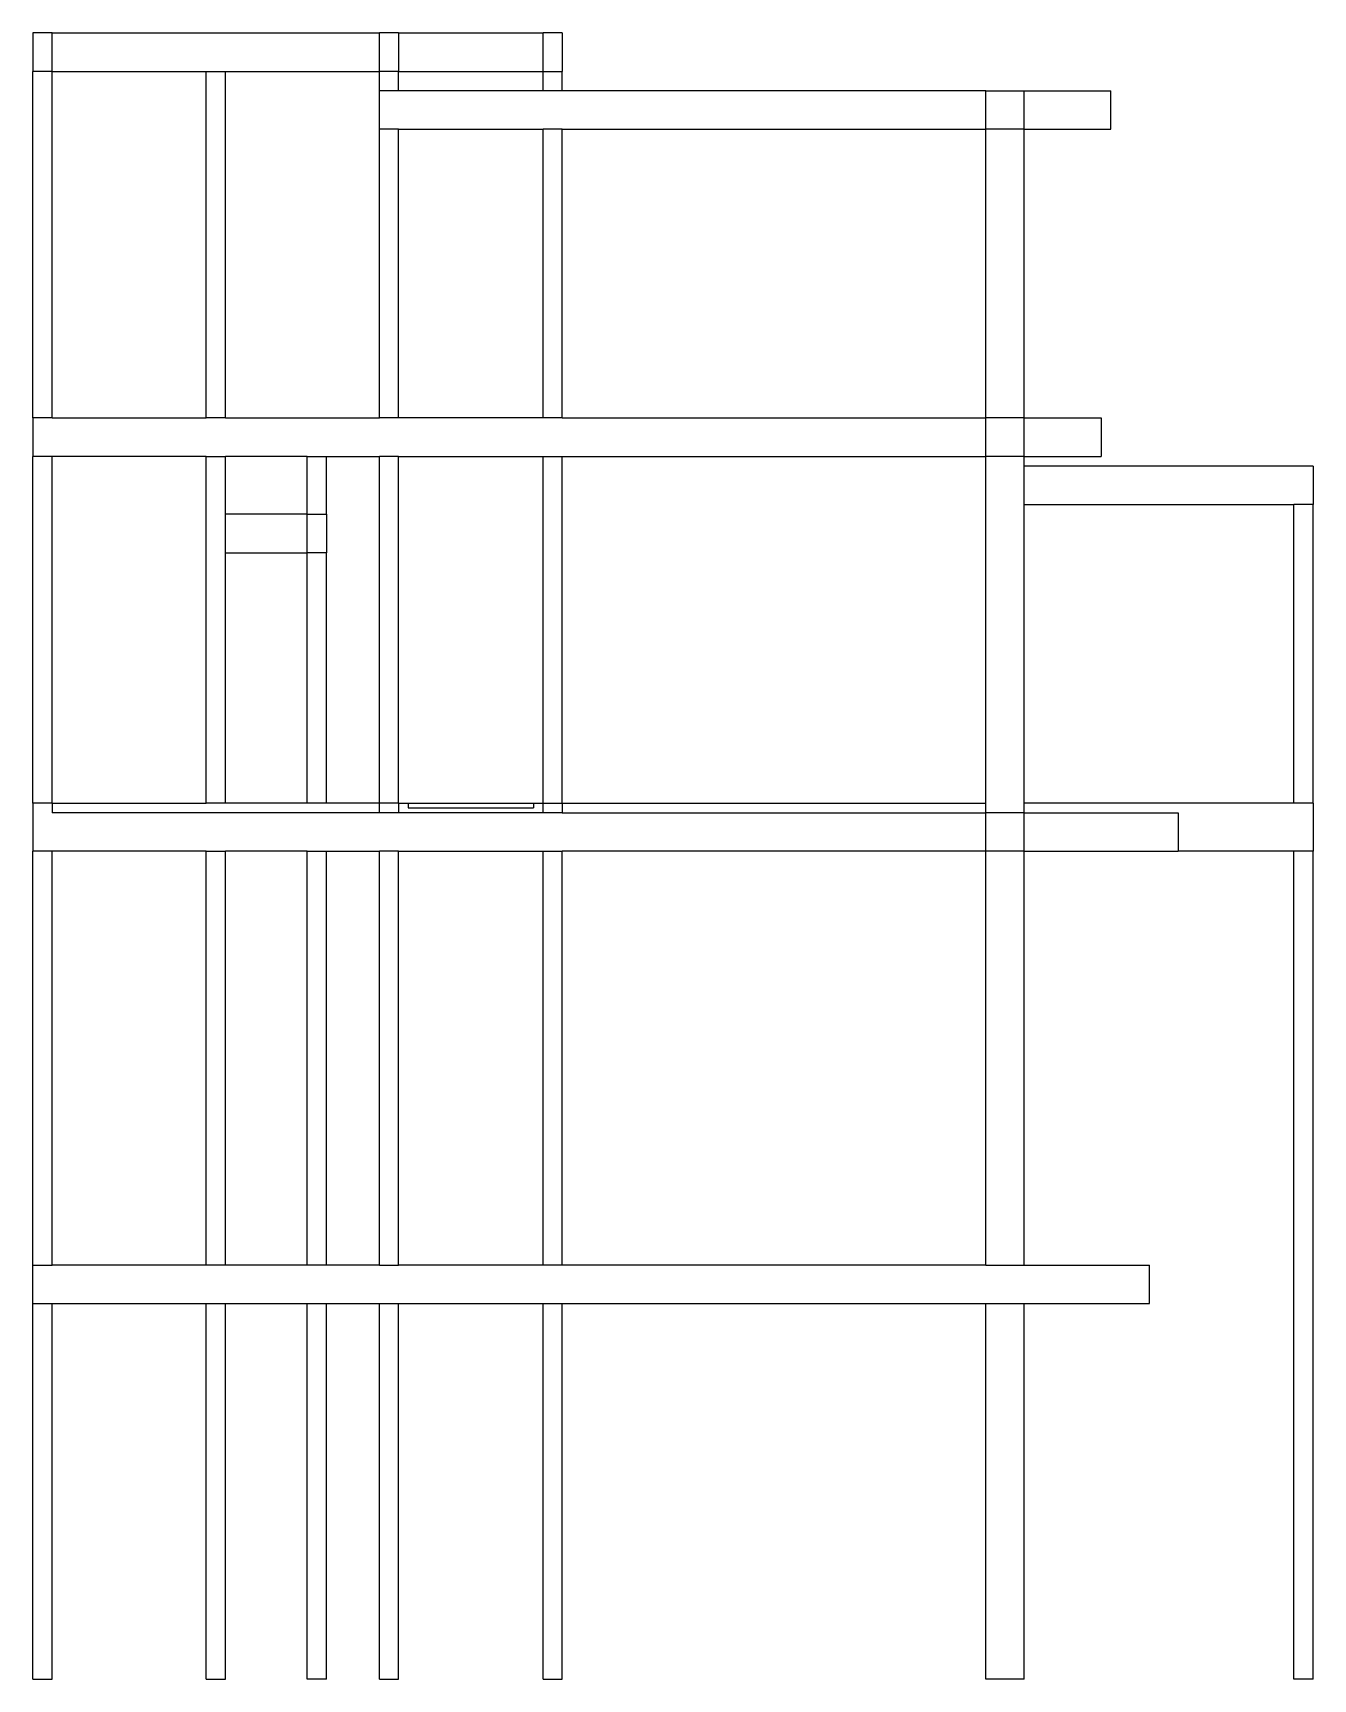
# Model space of a CAD drawing. Extents: x -6.7 to 6.6, y -8.9 to 8.2.
import ezdxf

# ---------------------------------------------------------------- set-up
doc = ezdxf.new("R2010")
doc.units = 0
doc.layers.get('0').update_dxf_attribs({"linetype": 'CONTINUOUS'})

msp = doc.modelspace()

# ---------------------------------------------------------------- linework, layer by layer
for p, q in [((-6.679, 8.2), (-6.679, 7.8)), ((-6.479, 8.2), (-6.679, 8.2)), ((-6.479, 7.8), (-6.479, 8.2)), ((-6.479, 8.2), (-3.079, 8.2)), ((-2.879, 8.2), (-3.079, 8.2)), ((-3.079, 7.8), (-3.079, 8.2)), ((-2.879, 8.2), (-2.879, 7.8)), ((-2.879, 8.2), (-1.379, 8.2)), ((-1.179, 8.2), (-1.379, 8.2)), ((-1.379, 7.8), (-1.379, 8.2)), ((-1.179, 8.2), (-1.179, 7.8)), ((-6.479, 7.8), (-6.679, 7.8)), ((-6.679, 4.2), (-6.679, 7.8)), ((-6.479, 7.8), (-4.879, 7.8)), ((-6.479, 4.2), (-6.479, 7.8)), ((-4.879, 4.2), (-4.879, 7.8)), ((-4.879, 7.8), (-4.679, 7.8)), ((-4.679, 7.8), (-3.079, 7.8)), ((-4.679, 4.2), (-4.679, 7.8)), ((-3.079, 7.6), (-3.079, 7.8)), ((-2.879, 7.8), (-3.079, 7.8)), ((-2.879, 7.8), (-1.379, 7.8)), ((-2.879, 7.6), (-2.879, 7.8)), ((-1.379, 7.8), (-1.179, 7.8)), ((-1.379, 7.6), (-1.379, 7.8)), ((-1.179, 7.6), (-1.179, 7.8)), ((-3.079, 7.2), (-3.079, 7.6)), ((-2.879, 7.6), (-3.079, 7.6)), ((-1.379, 7.6), (-2.879, 7.6)), ((-1.179, 7.6), (-1.379, 7.6)), ((3.221, 7.6), (-1.179, 7.6)), ((3.221, 7.2), (3.221, 7.6)), ((3.221, 7.6), (3.621, 7.6)), ((3.621, 7.2), (3.621, 7.6)), ((3.621, 7.6), (4.521, 7.6)), ((4.521, 7.2), (4.521, 7.6)), ((-3.079, 4.2), (-3.079, 7.2)), ((-2.879, 7.2), (-3.079, 7.2)), ((-2.879, 7.2), (-1.379, 7.2)), ((-2.879, 4.2), (-2.879, 7.2)), ((-1.379, 4.2), (-1.379, 7.2)), ((-1.179, 7.2), (-1.379, 7.2)), ((-1.179, 7.2), (3.221, 7.2)), ((-1.179, 4.2), (-1.179, 7.2)), ((3.621, 7.2), (3.221, 7.2)), ((3.221, 4.2), (3.221, 7.2)), ((3.621, 4.2), (3.621, 7.2)), ((3.621, 7.2), (4.521, 7.2)), ((-6.679, 4.2), (-6.679, 3.8)), ((-6.479, 4.2), (-6.679, 4.2)), ((-6.479, 4.2), (-4.879, 4.2)), ((-4.679, 4.2), (-4.879, 4.2)), ((-4.679, 4.2), (-3.079, 4.2)), ((-2.879, 4.2), (-3.079, 4.2)), ((-1.379, 4.2), (-2.879, 4.2)), ((-1.179, 4.2), (-1.379, 4.2)), ((-1.179, 4.2), (3.221, 4.2)), ((3.221, 3.8), (3.221, 4.2)), ((3.621, 4.2), (3.221, 4.2)), ((3.621, 3.8), (3.621, 4.2)), ((3.621, 4.2), (4.421, 4.2)), ((4.421, 4.2), (4.421, 3.8)), ((-6.679, 0.2), (-6.679, 3.8)), ((-6.479, 3.8), (-6.679, 3.8)), ((-6.479, 0.2), (-6.479, 3.8)), ((-4.879, 3.8), (-6.479, 3.8)), ((-4.879, 3.8), (-4.679, 3.8)), ((-4.879, 0.2), (-4.879, 3.8)), ((-4.679, 3.2), (-4.679, 3.8)), ((-3.829, 3.8), (-4.679, 3.8)), ((-3.829, 3.2), (-3.829, 3.8)), ((-3.829, 3.8), (-3.629, 3.8)), ((-3.629, 3.8), (-3.079, 3.8)), ((-3.629, 3.2), (-3.629, 3.8)), ((-3.079, 0.2), (-3.079, 3.8)), ((-2.879, 3.8), (-3.079, 3.8)), ((-2.879, 0.2), (-2.879, 3.8)), ((-2.879, 3.8), (-1.379, 3.8)), ((-1.379, 0.2), (-1.379, 3.8)), ((-1.379, 3.8), (-1.179, 3.8)), ((-1.179, 0.2), (-1.179, 3.8)), ((-1.179, 3.8), (3.221, 3.8)), ((3.221, 0.2), (3.221, 3.8)), ((3.621, 3.8), (3.221, 3.8)), ((3.621, 3.7), (3.621, 3.8)), ((3.621, 3.8), (4.421, 3.8)), ((3.621, 3.3), (3.621, 3.7)), ((6.621, 3.7), (3.621, 3.7)), ((6.621, 3.7), (6.621, 3.3)), ((3.621, 0.2), (3.621, 3.3)), ((3.621, 3.3), (6.421, 3.3)), ((6.421, 0.2), (6.421, 3.3)), ((6.621, 3.3), (6.421, 3.3)), ((6.621, 0.2), (6.621, 3.3)), ((-3.829, 3.2), (-4.679, 3.2)), ((-4.679, 2.8), (-4.679, 3.2)), ((-3.829, 3.2), (-3.629, 3.2)), ((-3.829, 2.8), (-3.829, 3.2)), ((-3.629, 3.2), (-3.629, 2.8)), ((-4.679, 2.8), (-3.829, 2.8)), ((-4.679, 0.2), (-4.679, 2.8)), ((-3.629, 2.8), (-3.829, 2.8)), ((-3.829, 0.2), (-3.829, 2.8)), ((-3.629, 0.2), (-3.629, 2.8)), ((-6.679, 0.2), (-6.679, -0.3)), ((-6.479, 0.2), (-6.679, 0.2)), ((-6.479, 0.2), (-6.479, 0.1)), ((-6.479, 0.2), (-4.879, 0.2)), ((-4.679, 0.2), (-4.879, 0.2)), ((-3.829, 0.2), (-4.679, 0.2)), ((-3.629, 0.2), (-3.829, 0.2)), ((-3.079, 0.2), (-3.629, 0.2)), ((-3.079, 0.1), (-3.079, 0.2)), ((-2.879, 0.2), (-3.079, 0.2)), ((-2.879, 0.2), (-2.879, 0.1)), ((-2.879, 0.2), (-2.779, 0.2)), ((-2.779, 0.2), (-1.479, 0.2)), ((-2.779, 0.2), (-2.779, 0.15)), ((-1.479, 0.2), (-1.479, 0.15)), ((-1.479, 0.2), (-1.379, 0.2)), ((-1.379, 0.2), (-1.179, 0.2)), ((-1.379, 0.1), (-1.379, 0.2)), ((-1.179, 0.2), (-1.179, 0.1)), ((-1.179, 0.2), (3.221, 0.2)), ((3.221, 0.1), (3.221, 0.2)), ((6.421, 0.2), (3.621, 0.2)), ((3.621, 0.1), (3.621, 0.2)), ((6.621, 0.2), (6.421, 0.2)), ((6.621, 0.2), (6.621, -0.3)), ((-3.079, 0.1), (-6.479, 0.1)), ((-2.879, 0.1), (-3.079, 0.1)), ((-1.379, 0.1), (-2.879, 0.1)), ((-2.779, 0.15), (-1.479, 0.15)), ((-1.179, 0.1), (-1.379, 0.1)), ((-1.179, 0.1), (3.221, 0.1)), ((3.221, -0.3), (3.221, 0.1)), ((3.621, 0.1), (3.221, 0.1)), ((3.621, -0.3), (3.621, 0.1)), ((3.621, 0.1), (5.221, 0.1)), ((5.221, 0.1), (5.221, -0.3)), ((-6.679, -4.6), (-6.679, -0.3)), ((-6.479, -0.3), (-6.679, -0.3)), ((-6.479, -4.6), (-6.479, -0.3)), ((-4.879, -0.3), (-6.479, -0.3)), ((-4.879, -4.6), (-4.879, -0.3)), ((-4.879, -0.3), (-4.679, -0.3)), ((-4.679, -4.6), (-4.679, -0.3)), ((-3.829, -0.3), (-4.679, -0.3)), ((-3.829, -4.6), (-3.829, -0.3)), ((-3.829, -0.3), (-3.629, -0.3)), ((-3.629, -0.3), (-3.079, -0.3)), ((-3.629, -4.6), (-3.629, -0.3)), ((-3.079, -4.6), (-3.079, -0.3)), ((-2.879, -0.3), (-3.079, -0.3)), ((-2.879, -0.3), (-1.379, -0.3)), ((-2.879, -4.6), (-2.879, -0.3)), ((-1.379, -4.6), (-1.379, -0.3)), ((-1.379, -0.3), (-1.179, -0.3)), ((-1.179, -4.6), (-1.179, -0.3)), ((3.221, -0.3), (-1.179, -0.3)), ((3.221, -4.6), (3.221, -0.3)), ((3.621, -0.3), (3.221, -0.3)), ((3.621, -4.6), (3.621, -0.3)), ((3.621, -0.3), (5.221, -0.3)), ((6.421, -0.3), (5.221, -0.3)), ((6.421, -8.9), (6.421, -0.3)), ((6.621, -0.3), (6.421, -0.3)), ((6.621, -8.9), (6.621, -0.3)), ((-6.679, -5), (-6.679, -4.6)), ((-6.679, -4.6), (-6.479, -4.6)), ((-4.879, -4.6), (-6.479, -4.6)), ((-4.679, -4.6), (-4.879, -4.6)), ((-3.829, -4.6), (-4.679, -4.6)), ((-3.629, -4.6), (-3.829, -4.6)), ((-3.079, -4.6), (-3.629, -4.6)), ((-3.079, -4.6), (-2.879, -4.6)), ((-1.379, -4.6), (-2.879, -4.6)), ((-1.179, -4.6), (-1.379, -4.6)), ((3.221, -4.6), (-1.179, -4.6)), ((3.221, -4.6), (3.621, -4.6)), ((3.621, -4.6), (4.921, -4.6)), ((4.921, -5), (4.921, -4.6)), ((-6.679, -8.9), (-6.679, -5)), ((-6.679, -5), (-6.479, -5)), ((-6.479, -8.9), (-6.479, -5)), ((-6.479, -5), (-4.879, -5)), ((-4.879, -8.9), (-4.879, -5)), ((-4.879, -5), (-4.679, -5)), ((-4.679, -8.9), (-4.679, -5)), ((-4.679, -5), (-3.829, -5)), ((-3.829, -8.9), (-3.829, -5)), ((-3.829, -5), (-3.629, -5)), ((-3.629, -8.9), (-3.629, -5)), ((-3.629, -5), (-3.079, -5)), ((-3.079, -8.9), (-3.079, -5)), ((-3.079, -5), (-2.879, -5)), ((-2.879, -5), (-1.379, -5)), ((-2.879, -8.9), (-2.879, -5)), ((-1.379, -8.9), (-1.379, -5)), ((-1.379, -5), (-1.179, -5)), ((-1.179, -5), (3.221, -5)), ((-1.179, -8.9), (-1.179, -5)), ((3.221, -8.9), (3.221, -5)), ((3.221, -5), (3.621, -5)), ((3.621, -8.9), (3.621, -5)), ((3.621, -5), (4.921, -5)), ((-6.679, -8.9), (-6.479, -8.9)), ((-4.879, -8.9), (-4.679, -8.9)), ((-3.629, -8.9), (-3.829, -8.9)), ((-3.079, -8.9), (-2.879, -8.9)), ((-1.379, -8.9), (-1.179, -8.9)), ((3.621, -8.9), (3.221, -8.9)), ((6.621, -8.9), (6.421, -8.9))]:
    msp.add_line(p, q)

doc.saveas('drawing.dxf')
